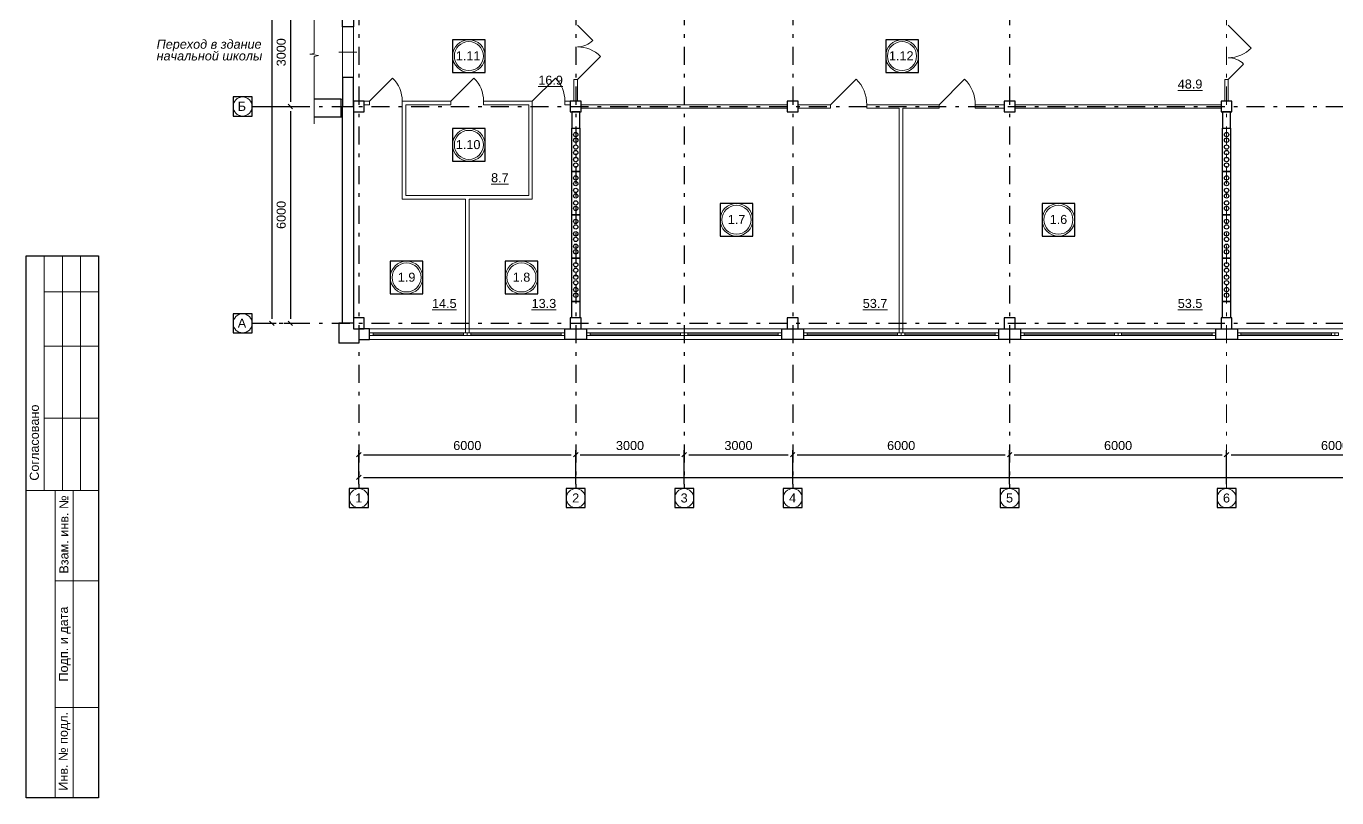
# Model space of a CAD drawing. Header units: metres. Extents: x 0 to 83.6, y 0.2 to 58.2.
# Drawn here: x 0.04 to 36.29, y 0.58 to 21.93 of the extents above; entities that cross this region are included whole.
import ezdxf
from ezdxf.enums import TextEntityAlignment as Align

# ---------------------------------------------------------------- set-up
doc = ezdxf.new("R2010")
doc.units = ezdxf.units.M
doc.header["$MEASUREMENT"] = 0
doc.linetypes.add('( Dashdot )', pattern=[1.001, 0.5, -0.25, 0.001, -0.25])
doc.layers.get('DEFPOINTS').update_dxf_attribs({"lineweight": 0})
doc.layers.add('Level 63', color=7, linetype='Continuous', lineweight=0)
doc.layers.add('YOLO_STAMP', color=1, linetype='Continuous')
doc.layers.add('YOLO_TABLE', color=1, linetype='Continuous')
doc.styles.add('Standard_0', font='arial.ttf')
doc.styles.add('Style-Arial', font='arial.ttf')
doc.styles.add('Style-Arial IF', font='ariali.ttf')
doc.dimstyles.get("Standard").update_dxf_attribs({"dimtxt": 0.00018, "dimasz": 0.00018, "dimexe": 0.0002, "dimexo": 0.0625, "dimgap": 9e-05, "dimtad": 0, "dimtih": 1, "dimtoh": 1, "dimdec": 4, "dimlfac": 1000, "dimzin": 0, "dimdsep": 46, "dimtxsty": 'Standard_0', "dimcen": 9e-05, "dimadec": 0, "dimazin": 0, "dimtfac": 1, "dimtdec": 4, "dimtofl": 0, "dimtmove": 0, "dimatfit": 0, "dimfxl": 0.01, "dimfxlon": 1, "dimtolj": 1, "dimtzin": 0, "dimarcsym": 0})

# ---------------------------------------------------------------- blocks, each defined once
blk = doc.blocks.new('_Oblique-1')
at = {"color": 0, "linetype": 'ByBlock', "lineweight": -2}
blk.add_line((0.5, 0.5), (-0.5, -0.5), dxfattribs=at)
blk = doc.blocks.new('*D10')
at = {"color": 0, "linetype": 'Continuous', "lineweight": -2, "transparency": 16777216}
for p, q in [((9.237, 9.263), (9.237, 9.574)), ((9.362, 9.449), (75.112, 9.449)), ((75.237, 9.263), (75.237, 9.574))]:
    blk.add_line(p, q, dxfattribs=at)
at = {"layer": 'DEFPOINTS', "color": 0, "linetype": 'Continuous', "transparency": 16777216}
for p in [(75.237, 9.449), (9.237, 9.138), (75.237, 9.138)]:
    blk.add_point(p, dxfattribs=at)
at = {"color": 0, "linetype": 'Continuous', "lineweight": -2, "transparency": 16777216, "xscale": 0.125, "yscale": 0.125, "zscale": 0.125, "rotation": 180}
blk.add_blockref('_Oblique-1', (9.237, 9.449), dxfattribs=at)
at = {"color": 0, "linetype": 'Continuous', "lineweight": -2, "transparency": 16777216, "xscale": 0.125, "yscale": 0.125, "zscale": 0.125}
blk.add_blockref('_Oblique-1', (75.237, 9.449), dxfattribs=at)
at = {"color": 0, "linetype": 'Continuous', "lineweight": 0, "transparency": 16777216, "insert": (42.237, 9.701), "char_height": 0.25, "attachment_point": 5, "style": 'Style-Arial'}
blk.add_mtext('\\A1;66000', dxfattribs=at)
blk = doc.blocks.new('*D12')
at = {"color": 0, "linetype": 'Continuous', "lineweight": -2, "transparency": 16777216}
for p, q in [((6.41, 55.711), (6.953, 55.711)), ((6.828, 55.586), (6.828, 13.836)), ((6.41, 13.711), (6.953, 13.711))]:
    blk.add_line(p, q, dxfattribs=at)
at = {"layer": 'DEFPOINTS', "color": 0, "linetype": 'Continuous', "transparency": 16777216}
for p in [(6.285, 55.711), (6.285, 13.711), (6.828, 13.711)]:
    blk.add_point(p, dxfattribs=at)
at = {"color": 0, "linetype": 'Continuous', "lineweight": -2, "transparency": 16777216, "xscale": 0.125, "yscale": 0.125, "zscale": 0.125}
for p, rotation in [((6.828, 55.711), 90), ((6.828, 13.711), 270)]:
    blk.add_blockref('_Oblique-1', p, dxfattribs=dict(at, rotation=rotation))
at = {"color": 0, "linetype": 'Continuous', "lineweight": 0, "transparency": 16777216, "insert": (6.575, 34.711), "char_height": 0.25, "attachment_point": 5, "rotation": 90, "style": 'Style-Arial'}
blk.add_mtext('\\A1;42000', dxfattribs=at)
blk = doc.blocks.new('*D15')
at = {"color": 0, "linetype": 'Continuous', "lineweight": -2, "transparency": 16777216}
for p, q in [((9.237, 9.263), (9.237, 10.201)), ((15.237, 9.263), (15.237, 10.201)), ((9.362, 10.076), (15.112, 10.076))]:
    blk.add_line(p, q, dxfattribs=at)
at = {"layer": 'DEFPOINTS', "color": 0, "linetype": 'Continuous', "transparency": 16777216}
for p in [(15.237, 10.076), (9.237, 9.138), (15.237, 9.138)]:
    blk.add_point(p, dxfattribs=at)
at = {"color": 0, "linetype": 'Continuous', "lineweight": -2, "transparency": 16777216, "xscale": 0.125, "yscale": 0.125, "zscale": 0.125, "rotation": 180}
blk.add_blockref('_Oblique-1', (9.237, 10.076), dxfattribs=at)
at = {"color": 0, "linetype": 'Continuous', "lineweight": -2, "transparency": 16777216, "xscale": 0.125, "yscale": 0.125, "zscale": 0.125}
blk.add_blockref('_Oblique-1', (15.237, 10.076), dxfattribs=at)
at = {"color": 0, "linetype": 'Continuous', "lineweight": 0, "transparency": 16777216, "insert": (12.237, 10.328), "char_height": 0.25, "attachment_point": 5, "style": 'Style-Arial'}
blk.add_mtext('\\A1;6000', dxfattribs=at)
blk = doc.blocks.new('*D170')
at = {"color": 0, "linetype": 'Continuous', "lineweight": -2, "transparency": 16777216}
for p, q in [((6.66, 22.711), (7.468, 22.711)), ((7.343, 22.586), (7.343, 19.836)), ((6.41, 19.711), (7.468, 19.711))]:
    blk.add_line(p, q, dxfattribs=at)
at = {"layer": 'DEFPOINTS', "color": 0, "linetype": 'Continuous', "transparency": 16777216}
for p in [(6.535, 22.711), (6.285, 19.711), (7.343, 19.711)]:
    blk.add_point(p, dxfattribs=at)
at = {"color": 0, "linetype": 'Continuous', "lineweight": -2, "transparency": 16777216, "xscale": 0.125, "yscale": 0.125, "zscale": 0.125}
for p, rotation in [((7.343, 22.711), 90), ((7.343, 19.711), 270)]:
    blk.add_blockref('_Oblique-1', p, dxfattribs=dict(at, rotation=rotation))
at = {"color": 0, "linetype": 'Continuous', "lineweight": 0, "transparency": 16777216, "insert": (7.09, 21.211), "char_height": 0.25, "attachment_point": 5, "rotation": 90, "style": 'Style-Arial'}
blk.add_mtext('\\A1;3000', dxfattribs=at)
blk = doc.blocks.new('*D171')
at = {"color": 0, "linetype": 'Continuous', "lineweight": -2, "transparency": 16777216}
for p, q in [((6.41, 19.711), (7.468, 19.711)), ((7.343, 19.586), (7.343, 13.836)), ((7.16, 13.711), (7.468, 13.711))]:
    blk.add_line(p, q, dxfattribs=at)
at = {"layer": 'DEFPOINTS', "color": 0, "linetype": 'Continuous', "transparency": 16777216}
for p in [(6.285, 19.711), (7.035, 13.711), (7.343, 13.711)]:
    blk.add_point(p, dxfattribs=at)
at = {"color": 0, "linetype": 'Continuous', "lineweight": -2, "transparency": 16777216, "xscale": 0.125, "yscale": 0.125, "zscale": 0.125}
for p, rotation in [((7.343, 19.711), 90), ((7.343, 13.711), 270)]:
    blk.add_blockref('_Oblique-1', p, dxfattribs=dict(at, rotation=rotation))
at = {"color": 0, "linetype": 'Continuous', "lineweight": 0, "transparency": 16777216, "insert": (7.09, 16.711), "char_height": 0.25, "attachment_point": 5, "rotation": 90, "style": 'Style-Arial'}
blk.add_mtext('\\A1;6000', dxfattribs=at)
blk = doc.blocks.new('*D162')
at = {"color": 0, "linetype": 'Continuous', "lineweight": -2, "transparency": 16777216}
for p, q in [((15.237, 9.263), (15.237, 10.201)), ((18.237, 9.263), (18.237, 10.201)), ((15.362, 10.076), (18.112, 10.076))]:
    blk.add_line(p, q, dxfattribs=at)
at = {"layer": 'DEFPOINTS', "color": 0, "linetype": 'Continuous', "transparency": 16777216}
for p in [(18.237, 10.076), (15.237, 9.138), (18.237, 9.138)]:
    blk.add_point(p, dxfattribs=at)
at = {"color": 0, "linetype": 'Continuous', "lineweight": -2, "transparency": 16777216, "xscale": 0.125, "yscale": 0.125, "zscale": 0.125, "rotation": 180}
blk.add_blockref('_Oblique-1', (15.237, 10.076), dxfattribs=at)
at = {"color": 0, "linetype": 'Continuous', "lineweight": -2, "transparency": 16777216, "xscale": 0.125, "yscale": 0.125, "zscale": 0.125}
blk.add_blockref('_Oblique-1', (18.237, 10.076), dxfattribs=at)
at = {"color": 0, "linetype": 'Continuous', "lineweight": 0, "transparency": 16777216, "insert": (16.737, 10.328), "char_height": 0.25, "attachment_point": 5, "style": 'Style-Arial'}
blk.add_mtext('\\A1;3000', dxfattribs=at)
blk = doc.blocks.new('*D163')
at = {"color": 0, "linetype": 'Continuous', "lineweight": -2, "transparency": 16777216}
for p, q in [((18.237, 9.263), (18.237, 10.201)), ((21.237, 9.263), (21.237, 10.201)), ((18.362, 10.076), (21.112, 10.076))]:
    blk.add_line(p, q, dxfattribs=at)
at = {"layer": 'DEFPOINTS', "color": 0, "linetype": 'Continuous', "transparency": 16777216}
for p in [(21.237, 10.076), (18.237, 9.138), (21.237, 9.138)]:
    blk.add_point(p, dxfattribs=at)
at = {"color": 0, "linetype": 'Continuous', "lineweight": -2, "transparency": 16777216, "xscale": 0.125, "yscale": 0.125, "zscale": 0.125, "rotation": 180}
blk.add_blockref('_Oblique-1', (18.237, 10.076), dxfattribs=at)
at = {"color": 0, "linetype": 'Continuous', "lineweight": -2, "transparency": 16777216, "xscale": 0.125, "yscale": 0.125, "zscale": 0.125}
blk.add_blockref('_Oblique-1', (21.237, 10.076), dxfattribs=at)
at = {"color": 0, "linetype": 'Continuous', "lineweight": 0, "transparency": 16777216, "insert": (19.737, 10.328), "char_height": 0.25, "attachment_point": 5, "style": 'Style-Arial'}
blk.add_mtext('\\A1;3000', dxfattribs=at)
blk = doc.blocks.new('*D164')
at = {"color": 0, "linetype": 'Continuous', "lineweight": -2, "transparency": 16777216}
for p, q in [((21.237, 9.263), (21.237, 10.201)), ((27.237, 9.263), (27.237, 10.201)), ((21.362, 10.076), (27.112, 10.076))]:
    blk.add_line(p, q, dxfattribs=at)
at = {"layer": 'DEFPOINTS', "color": 0, "linetype": 'Continuous', "transparency": 16777216}
for p in [(27.237, 10.076), (21.237, 9.138), (27.237, 9.138)]:
    blk.add_point(p, dxfattribs=at)
at = {"color": 0, "linetype": 'Continuous', "lineweight": -2, "transparency": 16777216, "xscale": 0.125, "yscale": 0.125, "zscale": 0.125, "rotation": 180}
blk.add_blockref('_Oblique-1', (21.237, 10.076), dxfattribs=at)
at = {"color": 0, "linetype": 'Continuous', "lineweight": -2, "transparency": 16777216, "xscale": 0.125, "yscale": 0.125, "zscale": 0.125}
blk.add_blockref('_Oblique-1', (27.237, 10.076), dxfattribs=at)
at = {"color": 0, "linetype": 'Continuous', "lineweight": 0, "transparency": 16777216, "insert": (24.237, 10.328), "char_height": 0.25, "attachment_point": 5, "style": 'Style-Arial'}
blk.add_mtext('\\A1;6000', dxfattribs=at)
blk = doc.blocks.new('*D165')
at = {"color": 0, "linetype": 'Continuous', "lineweight": -2, "transparency": 16777216}
for p, q in [((27.237, 9.263), (27.237, 10.201)), ((33.237, 9.263), (33.237, 10.201)), ((27.362, 10.076), (33.112, 10.076))]:
    blk.add_line(p, q, dxfattribs=at)
at = {"layer": 'DEFPOINTS', "color": 0, "linetype": 'Continuous', "transparency": 16777216}
for p in [(33.237, 10.076), (27.237, 9.138), (33.237, 9.138)]:
    blk.add_point(p, dxfattribs=at)
at = {"color": 0, "linetype": 'Continuous', "lineweight": -2, "transparency": 16777216, "xscale": 0.125, "yscale": 0.125, "zscale": 0.125, "rotation": 180}
blk.add_blockref('_Oblique-1', (27.237, 10.076), dxfattribs=at)
at = {"color": 0, "linetype": 'Continuous', "lineweight": -2, "transparency": 16777216, "xscale": 0.125, "yscale": 0.125, "zscale": 0.125}
blk.add_blockref('_Oblique-1', (33.237, 10.076), dxfattribs=at)
at = {"color": 0, "linetype": 'Continuous', "lineweight": 0, "transparency": 16777216, "insert": (30.237, 10.328), "char_height": 0.25, "attachment_point": 5, "style": 'Style-Arial'}
blk.add_mtext('\\A1;6000', dxfattribs=at)
blk = doc.blocks.new('*D166')
at = {"color": 0, "linetype": 'Continuous', "lineweight": -2, "transparency": 16777216}
for p, q in [((33.237, 9.263), (33.237, 10.201)), ((39.237, 9.263), (39.237, 10.201)), ((33.362, 10.076), (39.112, 10.076))]:
    blk.add_line(p, q, dxfattribs=at)
at = {"layer": 'DEFPOINTS', "color": 0, "linetype": 'Continuous', "transparency": 16777216}
for p in [(39.237, 10.076), (33.237, 9.138), (39.237, 9.138)]:
    blk.add_point(p, dxfattribs=at)
at = {"color": 0, "linetype": 'Continuous', "lineweight": -2, "transparency": 16777216, "xscale": 0.125, "yscale": 0.125, "zscale": 0.125, "rotation": 180}
blk.add_blockref('_Oblique-1', (33.237, 10.076), dxfattribs=at)
at = {"color": 0, "linetype": 'Continuous', "lineweight": -2, "transparency": 16777216, "xscale": 0.125, "yscale": 0.125, "zscale": 0.125}
blk.add_blockref('_Oblique-1', (39.237, 10.076), dxfattribs=at)
at = {"color": 0, "linetype": 'Continuous', "lineweight": 0, "transparency": 16777216, "insert": (36.237, 10.328), "char_height": 0.25, "attachment_point": 5, "style": 'Style-Arial'}
blk.add_mtext('\\A1;6000', dxfattribs=at)

msp = doc.modelspace()

# ---------------------------------------------------------------- linework, layer by layer
at = {"color": 1, "linetype": '( Dashdot )'}
for p, q in [((9.23685933, 57.661085), (9.23685933, 9.13767004)), ((15.23685933, 57.661085), (15.23685933, 9.13767004)), ((18.23685933, 57.661085), (18.23685933, 9.13767004)), ((21.23685933, 57.661085), (21.23685933, 9.13767004)), ((27.23685933, 57.661085), (27.23685933, 9.13767004)), ((6.28527141, 19.711085), (78.18527141, 19.711085)), ((6.28527141, 13.711085), (78.18527141, 13.711085))]:
    msp.add_line(p, q, dxfattribs=at)
at = {"color": 1, "linetype": '( Dashdot )', "lineweight": 0}
msp.add_line((33.23685933, 57.661085), (33.23685933, 9.13767004), dxfattribs=at)
at = {"color": 7, "linetype": 'Continuous', "lineweight": 13}
for p, q in [((15.28527141, 21.961085), (15.70953548, 21.53682093)), ((15.28527141, 20.461085), (15.92166751, 21.0974811)), ((15.28527141, 20.461085), (15.18527141, 20.461085)), ((33.28527141, 20.461085), (33.18527141, 20.461085)), ((10.43527141, 19.861085), (11.78527141, 19.861085)), ((10.53527141, 19.761085), (11.78527141, 19.761085)), ((11.78527141, 19.861085), (11.78527141, 19.761085)), ((12.68527141, 19.861085), (14.03527141, 19.861085)), ((12.68527141, 19.861085), (12.68527141, 19.761085)), ((12.68527141, 19.761085), (13.93527141, 19.761085)), ((22.28527141, 19.761085), (22.28527141, 19.661085)), ((23.28527141, 19.761085), (23.28527141, 19.661085)), ((25.28527141, 19.761085), (25.28527141, 19.661085)), ((26.28527141, 19.761085), (26.28527141, 19.661085))]:
    msp.add_line(p, q, dxfattribs=at)
at = {"color": 7, "linetype": 'Continuous', "lineweight": 13, "extrusion": (0, 0, -1)}
for p, q in [((33.28527141, 21.961085), (33.92166751, 21.3246889)), ((33.28527141, 20.461085), (33.70953548, 20.88534907))]:
    msp.add_line(p, q, dxfattribs=at)
at = {"color": 7, "linetype": 'Continuous', "lineweight": 0}
for p, q in [((8.68527141, 21.211085), (9.18527141, 21.211085)), ((12.13527141, 13.411085), (9.63530214, 13.40889049)), ((14.83527141, 13.411085), (12.33527141, 13.411085)), ((18.13527141, 13.411085), (15.63530214, 13.40889049)), ((20.83527141, 13.411085), (18.33527141, 13.411085)), ((24.13527141, 13.411085), (21.63530214, 13.40889049)), ((26.83527141, 13.411085), (24.33527141, 13.411085)), ((30.13527141, 13.411085), (27.63530214, 13.40889049)), ((32.83527141, 13.411085), (30.33527141, 13.411085)), ((36.13527141, 13.411085), (33.63530214, 13.40889049))]:
    msp.add_line(p, q, dxfattribs=at)
at = {"color": 7, "lineweight": 13, "extrusion": (0, 0, -1)}
for p, q in [((9.53527141, 19.861085), (10.17166751, 20.4974811)), ((11.78527141, 19.861085), (12.42166751, 20.4974811)), ((14.03527141, 19.861085), (14.67166751, 20.4974811)), ((22.28527141, 19.761085), (22.99237819, 20.46819178)), ((25.28527141, 19.761085), (25.99237819, 20.46819178))]:
    msp.add_line(p, q, dxfattribs=at)
at = {"color": 7, "linetype": 'Continuous', "lineweight": 30}
for p, q in [((8.73527141, 19.911085), (7.99930634, 19.911085)), ((8.73527141, 19.911085), (8.73527141, 19.411085)), ((8.73527141, 19.411085), (7.99930634, 19.411085)), ((8.78527141, 13.711085), (8.68527141, 13.711085)), ((8.68527141, 13.711085), (8.68527141, 13.161085)), ((9.23527141, 13.161085), (8.68527141, 13.161085)), ((9.23527141, 13.261085), (9.23527141, 13.161085))]:
    msp.add_line(p, q, dxfattribs=at)
for p, q in [((2.03685933, 15.58214124), (2.03685933, 0.58214124)), ((2.03685933, 0.58214124), (0.83685933, 0.58214124))]:
    msp.add_line(p, q)
at = {"color": 7, "linetype": 'Continuous', "lineweight": 0, "flags": 128}
msp.add_lwpolyline([(7.99930634, 19.22735256), (7.99930634, 21.09741583), (8.12055987, 21.11914997), (7.87805281, 21.15734676), (7.99930634, 21.1790809), (7.99930634, 23.14470358)], dxfattribs=at)
at = {"color": 7, "linetype": 'Continuous', "lineweight": 30, "flags": 128}
for points in [[(8.78527141, 21.911085), (8.78527141, 23.011085), (9.08527141, 23.011085), (9.08527141, 21.911085), (8.78527141, 21.911085)], [(8.78527141, 19.711085), (9.08527141, 19.711085), (9.08527141, 20.511085), (8.78527141, 20.511085), (8.78527141, 19.711085)], [(8.78527141, 13.711085), (8.78527141, 19.711085), (9.08527141, 19.711085), (9.08527141, 13.711085), (8.78527141, 13.711085)], [(9.08527141, 19.861085), (9.08527141, 19.561085), (9.38527141, 19.561085), (9.38527141, 19.861085), (9.08527141, 19.861085)], [(15.08527141, 19.861085), (15.08527141, 19.561085), (15.38527141, 19.561085), (15.38527141, 19.861085), (15.08527141, 19.861085)], [(21.08527141, 19.861085), (21.08527141, 19.561085), (21.38527141, 19.561085), (21.38527141, 19.861085), (21.08527141, 19.861085)], [(27.08527141, 19.861085), (27.08527141, 19.561085), (27.38527141, 19.561085), (27.38527141, 19.861085), (27.08527141, 19.861085)], [(33.08527141, 19.861085), (33.08527141, 19.561085), (33.38527141, 19.561085), (33.38527141, 19.861085), (33.08527141, 19.861085)], [(15.12527141, 19.111085), (15.34527141, 19.111085), (15.34527141, 19.561085), (15.12527141, 19.561085), (15.12527141, 19.111085)], [(33.12527141, 19.111085), (33.34527141, 19.111085), (33.34527141, 19.561085), (33.12527141, 19.561085), (33.12527141, 19.111085)], [(15.12527141, 17.911085), (15.12527141, 19.111085), (15.34527141, 19.111085), (15.34527141, 17.911085), (15.12527141, 17.911085)], [(33.12527141, 17.911085), (33.12527141, 19.111085), (33.34527141, 19.111085), (33.34527141, 17.911085), (33.12527141, 17.911085)], [(15.12527141, 16.711085), (15.12527141, 17.911085), (15.34527141, 17.911085), (15.34527141, 16.711085), (15.12527141, 16.711085)], [(33.12527141, 16.711085), (33.12527141, 17.911085), (33.34527141, 17.911085), (33.34527141, 16.711085), (33.12527141, 16.711085)], [(15.12527141, 15.511085), (15.12527141, 16.711085), (15.34527141, 16.711085), (15.34527141, 15.511085), (15.12527141, 15.511085)], [(33.12527141, 15.511085), (33.12527141, 16.711085), (33.34527141, 16.711085), (33.34527141, 15.511085), (33.12527141, 15.511085)], [(15.12527141, 14.311085), (15.12527141, 15.511085), (15.34527141, 15.511085), (15.34527141, 14.311085), (15.12527141, 14.311085)], [(33.12527141, 14.311085), (33.12527141, 15.511085), (33.34527141, 15.511085), (33.34527141, 14.311085), (33.12527141, 14.311085)], [(15.12527141, 14.311085), (15.34527141, 14.311085), (15.34527141, 13.861085), (15.12527141, 13.861085), (15.12527141, 14.311085)], [(33.12527141, 14.311085), (33.34527141, 14.311085), (33.34527141, 13.861085), (33.12527141, 13.861085), (33.12527141, 14.311085)], [(9.08527141, 13.861085), (9.08527141, 13.561085), (9.38527141, 13.561085), (9.38527141, 13.861085), (9.08527141, 13.861085)], [(15.08527141, 13.861085), (15.08527141, 13.561085), (15.38527141, 13.561085), (15.38527141, 13.861085), (15.08527141, 13.861085)], [(21.08527141, 13.861085), (21.08527141, 13.561085), (21.38527141, 13.561085), (21.38527141, 13.861085), (21.08527141, 13.861085)], [(27.08527141, 13.861085), (27.08527141, 13.561085), (27.38527141, 13.561085), (27.38527141, 13.861085), (27.08527141, 13.861085)], [(33.08527141, 13.861085), (33.08527141, 13.561085), (33.38527141, 13.561085), (33.38527141, 13.861085), (33.08527141, 13.861085)], [(9.23527141, 13.261085), (9.53527141, 13.261085), (9.53527141, 13.561085), (9.23527141, 13.561085), (9.23527141, 13.261085)], [(15.53527141, 13.261085), (14.93527141, 13.261085), (14.93527141, 13.561085), (15.53527141, 13.561085), (15.53527141, 13.261085)], [(21.53527141, 13.261085), (20.93527141, 13.261085), (20.93527141, 13.561085), (21.53527141, 13.561085), (21.53527141, 13.261085)], [(27.53527141, 13.261085), (26.93527141, 13.261085), (26.93527141, 13.561085), (27.53527141, 13.561085), (27.53527141, 13.261085)], [(33.53527141, 13.261085), (32.93527141, 13.261085), (32.93527141, 13.561085), (33.53527141, 13.561085), (33.53527141, 13.261085)]]:
    msp.add_lwpolyline(points, close=True, dxfattribs=at)
at = {"color": 7, "linetype": 'Continuous', "lineweight": 0, "flags": 128}
for points in [[(8.78527141, 21.911085), (8.78527141, 20.511085), (9.08527141, 20.511085), (9.08527141, 21.911085), (8.78527141, 21.911085)], [(9.53527141, 13.561085), (14.93527141, 13.561085), (14.93527141, 13.261085), (9.53527141, 13.261085), (9.53527141, 13.561085)], [(9.63527141, 13.44389046), (12.13527141, 13.446085), (12.13533286, 13.37608505), (9.63533286, 13.37389052), (9.63527141, 13.44389046)], [(12.33527141, 13.446085), (14.83527141, 13.446085), (14.83527141, 13.376085), (12.33527141, 13.376085), (12.33527141, 13.446085)], [(15.53527141, 13.561085), (20.93527141, 13.561085), (20.93527141, 13.261085), (15.53527141, 13.261085), (15.53527141, 13.561085)], [(15.63527141, 13.44389046), (18.13527141, 13.446085), (18.13533286, 13.37608505), (15.63533286, 13.37389052), (15.63527141, 13.44389046)], [(18.33527141, 13.446085), (20.83527141, 13.446085), (20.83527141, 13.376085), (18.33527141, 13.376085), (18.33527141, 13.446085)], [(21.53527141, 13.561085), (26.93527141, 13.561085), (26.93527141, 13.261085), (21.53527141, 13.261085), (21.53527141, 13.561085)], [(21.63527141, 13.44389046), (24.13527141, 13.446085), (24.13533286, 13.37608505), (21.63533286, 13.37389052), (21.63527141, 13.44389046)], [(24.33527141, 13.446085), (26.83527141, 13.446085), (26.83527141, 13.376085), (24.33527141, 13.376085), (24.33527141, 13.446085)], [(27.53527141, 13.561085), (32.93527141, 13.561085), (32.93527141, 13.261085), (27.53527141, 13.261085), (27.53527141, 13.561085)], [(27.63527141, 13.44389046), (30.13527141, 13.446085), (30.13533286, 13.37608505), (27.63533286, 13.37389052), (27.63527141, 13.44389046)], [(30.33527141, 13.446085), (32.83527141, 13.446085), (32.83527141, 13.376085), (30.33527141, 13.376085), (30.33527141, 13.446085)], [(33.53527141, 13.561085), (38.93527141, 13.561085), (38.93527141, 13.261085), (33.53527141, 13.261085), (33.53527141, 13.561085)], [(33.63527141, 13.44389046), (36.13527141, 13.446085), (36.13533286, 13.37608505), (33.63533286, 13.37389052), (33.63527141, 13.44389046)]]:
    msp.add_lwpolyline(points, close=True, dxfattribs=at)
at = {"color": 7, "linetype": 'Continuous', "lineweight": 13, "flags": 128}
for points in [[(15.18527141, 20.461085), (15.18527141, 19.861085), (15.28527141, 19.861085), (15.28527141, 20.461085)], [(33.18527141, 20.461085), (33.18527141, 19.861085), (33.28527141, 19.861085), (33.28527141, 20.461085)], [(10.43527141, 17.146085), (10.43527141, 19.861085)], [(10.53527141, 19.761085), (10.53527141, 17.246085)], [(13.93527141, 17.246085), (13.93527141, 19.761085)], [(14.03527141, 19.861085), (14.03527141, 17.146085)], [(22.28527141, 19.661085), (21.38527141, 19.661085), (21.38527141, 19.761085), (22.28527141, 19.761085)], [(23.28527141, 19.761085), (25.28527141, 19.761085)], [(24.18527141, 19.661085), (23.28527141, 19.661085)], [(24.28527141, 19.661085), (24.28527141, 13.446085), (24.18527141, 13.446085), (24.18527141, 19.661085)], [(25.28527141, 19.661085), (24.28527141, 19.661085)], [(26.28527141, 19.761085), (27.08527141, 19.761085), (27.08527141, 19.661085), (26.28527141, 19.661085)], [(10.43527141, 17.146085), (12.18527141, 17.146085)], [(13.93527141, 17.246085), (10.53527141, 17.246085)], [(12.18527141, 17.146085), (12.18527141, 13.446085), (12.28527141, 13.446085), (12.28527141, 17.146085)], [(12.28527141, 17.146085), (14.03527141, 17.146085)]]:
    msp.add_lwpolyline(points, dxfattribs=at)
for points in [[(8.73527141, 19.911085), (8.73527141, 19.411085), (8.78527141, 19.411085), (8.78527141, 19.911085), (8.73527141, 19.911085)], [(9.53527141, 19.861085), (9.53527141, 19.761085), (9.38527141, 19.761085), (9.38527141, 19.861085), (9.53527141, 19.861085)], [(14.93527141, 19.861085), (14.93527141, 19.761085), (15.08527141, 19.761085), (15.08527141, 19.861085), (14.93527141, 19.861085)], [(15.38527141, 19.761085), (21.08527141, 19.761085), (21.08527141, 19.661085), (15.38527141, 19.661085), (15.38527141, 19.761085)], [(27.38527141, 19.761085), (33.08527141, 19.761085), (33.08527141, 19.661085), (27.38527141, 19.661085), (27.38527141, 19.761085)], [(9.53527141, 13.44389046), (9.63527141, 13.44389046), (9.63527141, 13.37389046), (9.53527141, 13.37389046), (9.53527141, 13.44389046)], [(12.13527141, 13.446085), (12.23527141, 13.446085), (12.23527141, 13.376085), (12.13527141, 13.376085), (12.13527141, 13.446085)], [(12.23527141, 13.446085), (12.33527141, 13.446085), (12.33527141, 13.376085), (12.23527141, 13.376085), (12.23527141, 13.446085)], [(14.83527141, 13.446085), (14.93527141, 13.446085), (14.93527141, 13.376085), (14.83527141, 13.376085), (14.83527141, 13.446085)], [(15.53527141, 13.44389046), (15.63527141, 13.44389046), (15.63527141, 13.37389046), (15.53527141, 13.37389046), (15.53527141, 13.44389046)], [(18.13527141, 13.446085), (18.23527141, 13.446085), (18.23527141, 13.376085), (18.13527141, 13.376085), (18.13527141, 13.446085)], [(18.23527141, 13.446085), (18.33527141, 13.446085), (18.33527141, 13.376085), (18.23527141, 13.376085), (18.23527141, 13.446085)], [(20.83527141, 13.446085), (20.93527141, 13.446085), (20.93527141, 13.376085), (20.83527141, 13.376085), (20.83527141, 13.446085)], [(21.53527141, 13.44389046), (21.63527141, 13.44389046), (21.63527141, 13.37389046), (21.53527141, 13.37389046), (21.53527141, 13.44389046)], [(24.13527141, 13.446085), (24.23527141, 13.446085), (24.23527141, 13.376085), (24.13527141, 13.376085), (24.13527141, 13.446085)], [(24.23527141, 13.446085), (24.33527141, 13.446085), (24.33527141, 13.376085), (24.23527141, 13.376085), (24.23527141, 13.446085)], [(26.83527141, 13.446085), (26.93527141, 13.446085), (26.93527141, 13.376085), (26.83527141, 13.376085), (26.83527141, 13.446085)], [(27.53527141, 13.44389046), (27.63527141, 13.44389046), (27.63527141, 13.37389046), (27.53527141, 13.37389046), (27.53527141, 13.44389046)], [(30.13527141, 13.446085), (30.23527141, 13.446085), (30.23527141, 13.376085), (30.13527141, 13.376085), (30.13527141, 13.446085)], [(30.23527141, 13.446085), (30.33527141, 13.446085), (30.33527141, 13.376085), (30.23527141, 13.376085), (30.23527141, 13.446085)], [(32.83527141, 13.446085), (32.93527141, 13.446085), (32.93527141, 13.376085), (32.83527141, 13.376085), (32.83527141, 13.446085)], [(33.53527141, 13.44389046), (33.63527141, 13.44389046), (33.63527141, 13.37389046), (33.53527141, 13.37389046), (33.53527141, 13.44389046)], [(36.13527141, 13.446085), (36.23527141, 13.446085), (36.23527141, 13.376085), (36.13527141, 13.376085), (36.13527141, 13.446085)], [(36.23527141, 13.446085), (36.33527141, 13.446085), (36.33527141, 13.376085), (36.23527141, 13.376085), (36.23527141, 13.446085)]]:
    msp.add_lwpolyline(points, close=True, dxfattribs=at)
at = {"color": 7, "linetype": 'Continuous', "lineweight": 13}
for centre, radius in [((12.28073847, 21.10630162), 0.45201344), ((12.28073847, 21.10630162), 0.40201344), ((24.26035625, 21.10630162), 0.45201344), ((24.26035625, 21.10630162), 0.40201344), ((6.02191597, 19.711085), 0.26335544), ((12.28073847, 18.64886082), 0.45201344), ((12.28073847, 18.64886082), 0.40201344), ((19.68295223, 16.5773696), 0.45201344), ((19.68295223, 16.5773696), 0.40201344), ((28.58532587, 16.5773696), 0.45201344), ((28.58532587, 16.5773696), 0.40201344), ((10.55727255, 14.97985164), 0.45201344), ((10.55727255, 14.97985164), 0.40201344), ((13.73461591, 14.97985164), 0.45201344), ((13.73461591, 14.97985164), 0.40201344), ((6.02191597, 13.711085), 0.26335544), ((9.23685933, 8.8743146), 0.26335544), ((15.23685933, 8.8743146), 0.26335544), ((18.23685933, 8.8743146), 0.26335544), ((21.23685933, 8.8743146), 0.26335544), ((27.23685933, 8.8743146), 0.26335544), ((33.23685933, 8.8743146), 0.26335544)]:
    msp.add_circle(centre, radius, dxfattribs=at)
at = {"color": 7, "linetype": 'Continuous', "lineweight": 30}
for centre in [(15.23527141, 18.93233643), (33.23527141, 18.93233643), (15.23527141, 18.77874828), (15.23527141, 18.58787908), (15.23527141, 18.43429092), (33.23527141, 18.77874828), (33.23527141, 18.58787908), (33.23527141, 18.43429092), (15.23527141, 18.24342172), (15.23527141, 18.08983357), (33.23527141, 18.24342172), (33.23527141, 18.08983357), (15.23527141, 17.73233643), (33.23527141, 17.73233643), (15.23527141, 17.57874828), (15.23527141, 17.38787908), (33.23527141, 17.57874828), (33.23527141, 17.38787908), (15.23527141, 17.23429092), (15.23527141, 17.04342172), (33.23527141, 17.23429092), (33.23527141, 17.04342172), (15.23527141, 16.88983357), (33.23527141, 16.88983357), (15.23527141, 16.53233643), (15.23527141, 16.37874828), (33.23527141, 16.53233643), (33.23527141, 16.37874828), (15.23527141, 16.18787908), (15.23527141, 16.03429092), (33.23527141, 16.18787908), (33.23527141, 16.03429092), (15.23527141, 15.84342172), (15.23527141, 15.68983357), (33.23527141, 15.84342172), (33.23527141, 15.68983357), (15.23527141, 15.33233643), (15.23527141, 15.17874828), (33.23527141, 15.33233643), (33.23527141, 15.17874828), (15.23527141, 14.98787908), (15.23527141, 14.83429092), (33.23527141, 14.98787908), (33.23527141, 14.83429092), (15.23527141, 14.64342172), (15.23527141, 14.48983357), (33.23527141, 14.64342172), (33.23527141, 14.48983357)]:
    msp.add_circle(centre, 0.06, dxfattribs=at)
at = {"color": 7, "linetype": 'Continuous', "lineweight": 0}
for centre, radius, start, end in [((15.28527141, 21.961085), 0.6, 270, 315), ((15.28527141, 20.461085), 0.9, 45, 90)]:
    msp.add_arc(centre, radius, start, end, dxfattribs=at)
at = {"color": 7, "linetype": 'Continuous', "lineweight": 0, "extrusion": (0, 0, -1)}
for centre, radius, start, end in [((-33.28527141, 21.961085), 0.9, 225, 270), ((-33.28527141, 20.461085), 0.6, 90, 135)]:
    msp.add_arc(centre, radius, start, end, dxfattribs=at)
at = {"color": 7, "lineweight": 0, "extrusion": (0, 0, -1)}
for centre, radius in [((-9.53527141, 19.861085), 0.9), ((-11.78527141, 19.861085), 0.9), ((-14.03527141, 19.861085), 0.9), ((-22.28527141, 19.761085), 1), ((-25.28527141, 19.761085), 1)]:
    msp.add_arc(centre, radius, 135, 180, dxfattribs=at)
at = {"layer": 'Level 63', "color": 7, "linetype": 'Continuous', "lineweight": 13}
for p, q in [((0.03685933, 15.58214124), (2.03685933, 15.58214124)), ((0.03685933, 15.58214124), (0.03685933, 9.08214124)), ((0.53685933, 15.58214124), (0.53685933, 9.08214124)), ((1.03685933, 15.58214124), (1.03685933, 9.08214124)), ((1.53685933, 15.58214124), (1.53685933, 9.08214124)), ((0.53685933, 14.58214124), (2.03685933, 14.58214124)), ((0.53685933, 13.08214124), (2.03685933, 13.08214124)), ((0.53685933, 11.08214124), (2.03685933, 11.08214124)), ((0.03685933, 9.08214124), (2.03685933, 9.08214124)), ((0.83685933, 9.08214124), (2.03685933, 9.08214124)), ((1.33685933, 0.58214124), (1.33685933, 9.08214124)), ((0.83685933, 6.58214124), (2.03685933, 6.58214124)), ((0.83685933, 3.08214124), (2.03685933, 3.08214124))]:
    msp.add_line(p, q, dxfattribs=at)
at = {"layer": 'Level 63', "color": 7, "linetype": 'Continuous', "lineweight": 13, "flags": 128}
msp.add_lwpolyline([(0.83685933, 0.58214124), (0.83685933, 9.08214124)], dxfattribs=at)
at = {"layer": 'YOLO_STAMP'}
msp.add_lwpolyline([(0.03685933, 15.58214124), (2.03685933, 15.58214124), (2.03685933, 0.58214124), (0.03685933, 0.58214124)], close=True, dxfattribs=at)
at = {"layer": 'YOLO_TABLE'}
for points in [[(11.82872503, 20.65428818), (12.73275192, 20.65428818), (12.73275192, 21.55831506), (11.82872503, 21.55831506)], [(23.8083428, 20.65428818), (24.71236969, 20.65428818), (24.71236969, 21.55831506), (23.8083428, 21.55831506)], [(5.75856052, 19.44772956), (6.28527141, 19.44772956), (6.28527141, 19.97444045), (5.75856052, 19.97444045)], [(11.82872503, 18.19684738), (12.73275192, 18.19684738), (12.73275192, 19.10087426), (11.82872503, 19.10087426)], [(19.23093879, 16.12535615), (20.13496567, 16.12535615), (20.13496567, 17.02938304), (19.23093879, 17.02938304)], [(28.13331243, 16.12535615), (29.03733931, 16.12535615), (29.03733931, 17.02938304), (28.13331243, 17.02938304)], [(10.1052591, 14.5278382), (11.00928599, 14.5278382), (11.00928599, 15.43186508), (10.1052591, 15.43186508)], [(13.28260247, 14.5278382), (14.18662935, 14.5278382), (14.18662935, 15.43186508), (13.28260247, 15.43186508)], [(5.75856052, 13.44772956), (6.28527141, 13.44772956), (6.28527141, 13.97444045), (5.75856052, 13.97444045)], [(8.97350388, 8.61095915), (9.50021477, 8.61095915), (9.50021477, 9.13767004), (8.97350388, 9.13767004)], [(14.97350388, 8.61095915), (15.50021477, 8.61095915), (15.50021477, 9.13767004), (14.97350388, 9.13767004)], [(17.97350388, 8.61095915), (18.50021477, 8.61095915), (18.50021477, 9.13767004), (17.97350388, 9.13767004)], [(20.97350388, 8.61095915), (21.50021477, 8.61095915), (21.50021477, 9.13767004), (20.97350388, 9.13767004)], [(26.97350388, 8.61095915), (27.50021477, 8.61095915), (27.50021477, 9.13767004), (26.97350388, 9.13767004)], [(32.97350388, 8.61095915), (33.50021477, 8.61095915), (33.50021477, 9.13767004), (32.97350388, 9.13767004)]]:
    msp.add_lwpolyline(points, close=True, dxfattribs=at)

# ---------------------------------------------------------------- texts
at = {"color": 7, "linetype": 'Continuous', "lineweight": 13, "style": 'Style-Arial'}
for s, p in [('1.11', (11.9200601, 21.23905126)), ('1.12', (23.89967787, 21.23905126)), ('%%u16.9%%U', (14.20114765, 20.56362452)), ('%%u48.9%%U', (31.88743126, 20.45734539)), ('1.10', (11.9200601, 18.78161046)), ('%%u8.7%%U', (12.89483488, 17.86489002)), ('1.7', (19.44139744, 16.71011923)), ('1.6', (28.34377107, 16.71011923)), ('1.9', (10.31571775, 15.11260128)), ('1.8', (13.49306112, 15.11260128)), ('%%u14.5%%U', (11.26088013, 14.38630017)), ('%%u13.3%%U', (14.01605122, 14.38630017)), ('%%u53.7%%U', (23.17513349, 14.38630017)), ('%%u53.5%%U', (31.88743126, 14.38630017))]:
    msp.add_text(s, height=0.25, dxfattribs=at).set_placement(p, align=Align.TOP_LEFT)
at = {"color": 7, "linetype": 'Continuous', "lineweight": 30, "style": 'Style-Arial'}
for s, p in [('Б', (5.88782446, 19.84034763)), ('А', (5.88782446, 13.84034763)), ('1', (9.13716651, 9.00357723)), ('2', (15.13716651, 9.00357723)), ('3', (18.13716651, 9.00357723)), ('4', (21.13716651, 9.00357723)), ('5', (27.13716651, 9.00357723)), ('6', (33.13716651, 9.00357723))]:
    msp.add_text(s, height=0.25, dxfattribs=at).set_placement(p, align=Align.TOP_LEFT)
at = {"color": 7, "linetype": 'Continuous', "lineweight": 13, "insert": (3.64353689, 21.55936888), "char_height": 0.25, "attachment_point": 1, "line_spacing_factor": 0.776524, "style": 'Style-Arial IF'}
msp.add_mtext('Переход в здание\\Pначальной школы', dxfattribs=at)
at = {"layer": 'Level 63', "color": 7, "linetype": 'Continuous', "lineweight": 0, "style": 'Style-Arial'}
for s, p in [('Согласовано', (0.26125413, 10.40956311)), ('Взам. инв. №', (1.07953826, 7.86650144)), ('Подп. и дата', (1.06665183, 4.83670774)), ('Инв. № подл.', (1.06218721, 1.86878994))]:
    msp.add_text(s, height=0.25002, rotation=90, dxfattribs=at).set_placement(p, align=Align.MIDDLE_CENTER)

# ---------------------------------------------------------------- dimensions: what is measured, and where the dimension line sits
at = {"color": 5, "linetype": 'Continuous', "lineweight": 0}
for base, p1, p2, picture, middle in [((6.82752578, 13.711085), (6.28527141, 55.711085), (6.28527141, 13.711085), '*D12', (6.57488254, 34.711085)), ((7.34276625, 19.711085), (6.53527141, 22.711085), (6.28527141, 19.711085), '*D170', (7.09003774, 21.211085)), ((7.34276625, 13.711085), (6.28527141, 19.711085), (7.03527141, 13.711085), '*D171', (7.09012301, 16.711085))]:
    dim = msp.add_linear_dim(base=base, p1=p1, p2=p2, angle=270, dimstyle='Standard', override={"dimtxt": 0.25, "dimasz": 0.125, "dimexe": 0.125, "dimexo": 0.125, "dimgap": 0.125, "dimtad": 1, "dimtih": 0, "dimtoh": 0, "dimzin": 11, "dimtxsty": 'Style-Arial', "dimblk": '_Oblique-1', "dimfxlon": 0, "dimfrac": 2, "dimtzin": 11}, dxfattribs=at)
    dim.commit()
    dim.dimension.update_dxf_attribs({"geometry": picture, "text_midpoint": middle})
for base, p1, p2, picture, middle in [((15.23685933, 10.07572175), (9.23685933, 9.13767004), (15.23685933, 9.13767004), '*D15', (12.23685933, 10.32836499)), ((18.23685933, 10.07572175), (15.23685933, 9.13767004), (18.23685933, 9.13767004), '*D162', (16.73685933, 10.32845026)), ((21.23685933, 10.07572175), (18.23685933, 9.13767004), (21.23685933, 9.13767004), '*D163', (19.73685933, 10.32845026)), ((27.23685933, 10.07572175), (21.23685933, 9.13767004), (27.23685933, 9.13767004), '*D164', (24.23685933, 10.32836499)), ((33.23685933, 10.07572175), (27.23685933, 9.13767004), (33.23685933, 9.13767004), '*D165', (30.23685933, 10.32836499)), ((39.23685933, 10.07572175), (33.23685933, 9.13767004), (39.23685933, 9.13767004), '*D166', (36.23685933, 10.32836499)), ((75.2368593261, 9.4485975154), (9.2368593261, 9.1376700423), (75.2368593261, 9.1376700423), '*D10', (42.2368593261, 9.7012407623))]:
    dim = msp.add_linear_dim(base=base, p1=p1, p2=p2, dimstyle='Standard', override={"dimtxt": 0.25, "dimasz": 0.125, "dimexe": 0.125, "dimexo": 0.125, "dimgap": 0.125, "dimtad": 1, "dimtih": 0, "dimtoh": 0, "dimzin": 11, "dimtxsty": 'Style-Arial', "dimblk": '_Oblique-1', "dimfxlon": 0, "dimfrac": 2, "dimtzin": 11}, dxfattribs=at)
    dim.commit()
    dim.dimension.update_dxf_attribs({"geometry": picture, "text_midpoint": middle})

doc.saveas('drawing.dxf')
